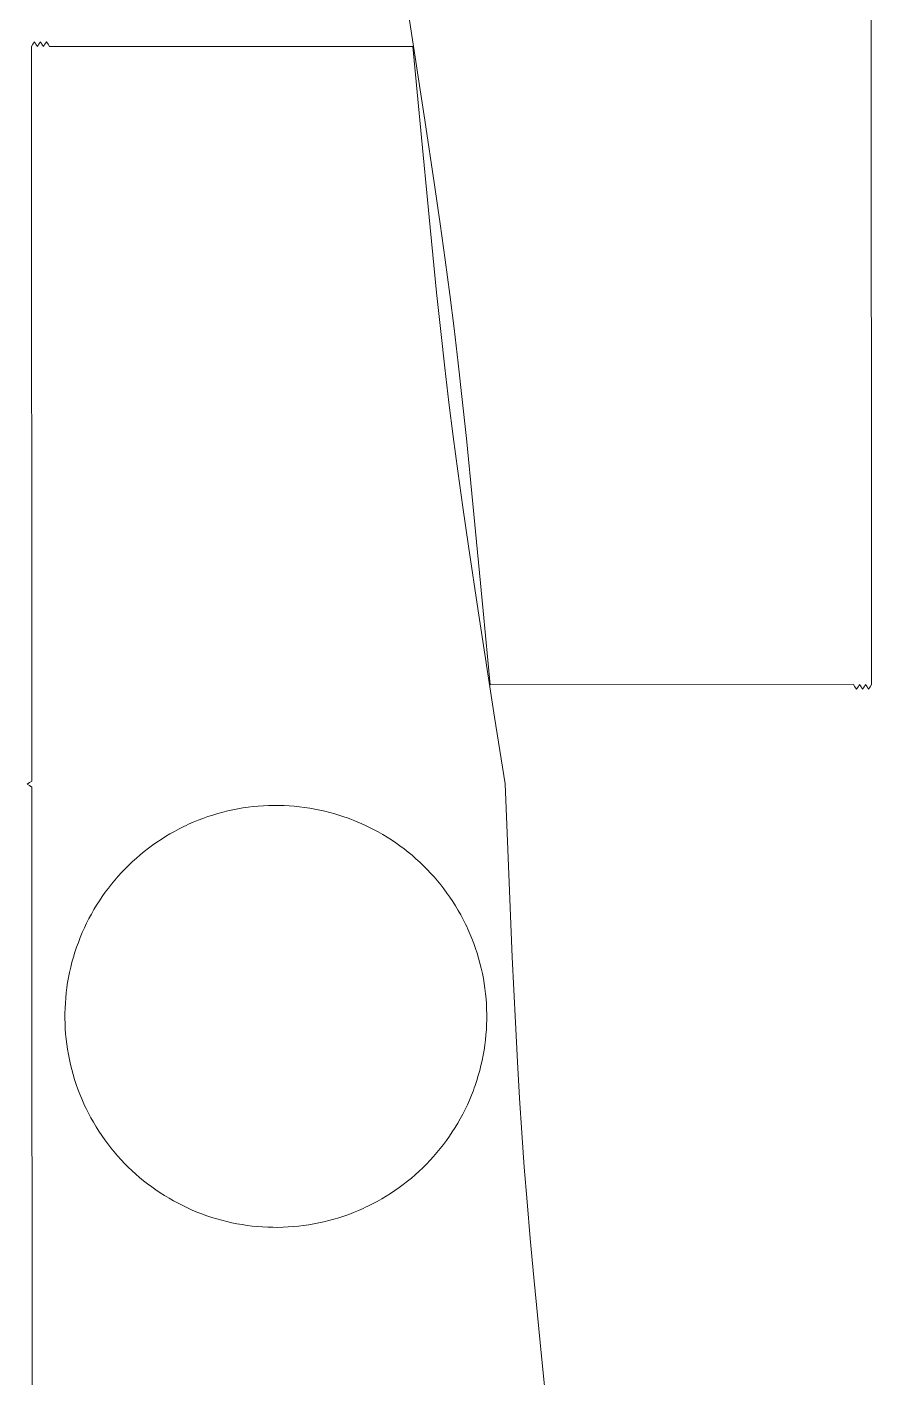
# Model space of a CAD drawing. Header units: millimetres. Extents: x -700 to 700, y -18553 to 18579.
# Drawn here: x -700 to 700, y 294 to 2520 of the extents above; entities that cross this region are included whole.
import ezdxf

# ---------------------------------------------------------------- set-up
doc = ezdxf.new("R2010")
doc.units = ezdxf.units.MM
doc.header["$MEASUREMENT"] = 0

msp = doc.modelspace()

# ---------------------------------------------------------------- linework, layer by layer
at = {"color": 250, "lineweight": 13}
for points, knots in [([(691.8612, 2657.4161), (691.8612, 2657.4161), (691.0927, 3874.4973), (691.0927, 3874.4973), (691.0927, 3874.4973), (691.0927, 3874.4973), (688.5901, 3878.4547), (688.5901, 3878.4547), (688.5901, 3878.4547), (688.5901, 3878.4547), (686.0877, 3882.4121), (686.0877, 3882.4121), (686.0877, 3882.4121), (686.0877, 3882.4121), (683.5901, 3878.4515), (683.5901, 3878.4515), (683.5901, 3878.4515), (683.5901, 3878.4515), (681.0927, 3874.4909), (681.0927, 3874.4909), (681.0927, 3874.4909), (681.0927, 3874.4909), (-176.5063, 3873.9498), (-176.5063, 3873.9498), (-176.5063, 3873.9498), (-176.5063, 3873.9498), (-176.5063, 3873.9498), (-176.5063, 3873.9498), (-176.5063, 3873.9498), (-176.5063, 3873.9498), (-163.7743, 3749.2712), (-163.7743, 3749.2712), (-163.7743, 3749.2712), (-163.7743, 3749.2712), (-145.9804, 3572.9331), (-145.9804, 3572.9331), (-145.9804, 3572.9331), (-145.9804, 3572.9331), (-135.5832, 3465.3686), (-135.5832, 3465.3686), (-135.5832, 3465.3686), (-135.5832, 3465.3686), (-129.679, 3401.024), (-129.679, 3401.024), (-129.679, 3401.024), (-129.679, 3401.024), (-124.5177, 3341.0849), (-124.5177, 3341.0849), (-124.5177, 3341.0849), (-124.5177, 3341.0849), (-119.9714, 3283.7766), (-119.9714, 3283.7766), (-119.9714, 3283.7766), (-119.9714, 3283.7766), (-115.9119, 3227.3217), (-115.9119, 3227.3217), (-115.9119, 3227.3217), (-115.9119, 3227.3217), (-112.2118, 3169.9428), (-112.2118, 3169.9428), (-112.2118, 3169.9428), (-112.2118, 3169.9428), (-108.7438, 3109.865), (-108.7438, 3109.865), (-108.7438, 3109.865), (-108.7438, 3109.865), (-105.3813, 3045.3265), (-105.3813, 3045.3265), (-105.3813, 3045.3265), (-105.3813, 3045.3265), (-100.283, 2937.3711), (-100.283, 2937.3711), (-100.283, 2937.3711), (-100.283, 2937.3711), (-92.6654, 2760.2562), (-92.6654, 2760.2562), (-92.6654, 2760.2562), (-92.6654, 2760.2562), (-88.3526, 2651.9891), (-88.3526, 2651.9891), (-88.3526, 2651.9891), (-88.3526, 2651.9891), (-71.1791, 2542.0351), (-71.1791, 2542.0351), (-71.1791, 2542.0351), (-71.1791, 2542.0351), (-44.0412, 2366.9079), (-44.0412, 2366.9079), (-44.0412, 2366.9079), (-44.0412, 2366.9079), (-27.9435, 2260.0577), (-27.9435, 2260.0577), (-27.9435, 2260.0577), (-27.9435, 2260.0577), (-18.629, 2196.1236), (-18.629, 2196.1236), (-18.629, 2196.1236), (-18.629, 2196.1236), (-10.2902, 2136.549), (-10.2902, 2136.549), (-10.2902, 2136.549), (-10.2902, 2136.549), (-2.7053, 2079.5685), (-2.7053, 2079.5685), (-2.7053, 2079.5685), (-2.7053, 2079.5685), (4.3481, 2023.4143), (4.3481, 2023.4143), (4.3481, 2023.4143), (4.3481, 2023.4143), (11.0918, 1966.3183), (11.0918, 1966.3183), (11.0918, 1966.3183), (11.0918, 1966.3183), (17.7472, 1906.5152), (17.7472, 1906.5152), (17.7472, 1906.5152), (17.7472, 1906.5152), (24.5343, 1842.2524), (24.5343, 1842.2524), (24.5343, 1842.2524), (24.5343, 1842.2524), (35.3617, 1734.7304), (35.3617, 1734.7304), (35.3617, 1734.7304), (35.3617, 1734.7304), (52.3798, 1558.2867), (52.3798, 1558.2867), (52.3798, 1558.2867), (52.3798, 1558.2867), (63.9832, 1436.4543), (63.9832, 1436.4543), (63.9832, 1436.4543), (63.9832, 1436.4543), (662.6311, 1436.8321), (662.6311, 1436.8321), (662.6311, 1436.8321), (662.6311, 1436.8321), (665.1335, 1432.8746), (665.1335, 1432.8746), (665.1335, 1432.8746), (665.1335, 1432.8746), (667.6361, 1428.9173), (667.6361, 1428.9173), (667.6361, 1428.9173), (667.6361, 1428.9173), (670.1335, 1432.8779), (670.1335, 1432.8779), (670.1335, 1432.8779), (670.1335, 1432.8779), (672.631, 1436.8384), (672.631, 1436.8384), (672.631, 1436.8384), (672.631, 1436.8384), (675.1336, 1432.881), (675.1336, 1432.881), (675.1336, 1432.881), (675.1336, 1432.881), (677.636, 1428.9236), (677.636, 1428.9236), (677.636, 1428.9236), (677.636, 1428.9236), (680.1335, 1432.8842), (680.1335, 1432.8842), (680.1335, 1432.8842), (680.1335, 1432.8842), (682.631, 1436.8447), (682.631, 1436.8447), (682.631, 1436.8447), (682.631, 1436.8447), (685.1335, 1432.8873), (685.1335, 1432.8873), (685.1335, 1432.8873), (685.1335, 1432.8873), (687.6359, 1428.9298), (687.6359, 1428.9298), (687.6359, 1428.9298), (687.6359, 1428.9298), (690.1335, 1432.8904), (690.1335, 1432.8904), (690.1335, 1432.8904), (690.1335, 1432.8904), (692.631, 1436.851), (692.631, 1436.851), (692.631, 1436.851), (692.631, 1436.851), (691.8676, 2647.4161), (691.8676, 2647.4161), (691.8676, 2647.4161), (691.8676, 2647.4161), (695.8249, 2649.9186), (695.8249, 2649.9186), (695.8249, 2649.9186), (695.8249, 2649.9186), (699.7824, 2652.4211), (699.7824, 2652.4211), (699.7824, 2652.4211), (699.7824, 2652.4211), (695.8218, 2654.9186), (695.8218, 2654.9186), (695.8218, 2654.9186), (695.8218, 2654.9186), (691.8612, 2657.4161), (691.8612, 2657.4161)], [0, 0, 0, 0, 0.019230769, 0.019230769, 0.019230769, 0.019230769, 0.038461538, 0.038461538, 0.038461538, 0.038461538, 0.057692308, 0.057692308, 0.057692308, 0.057692308, 0.076923077, 0.076923077, 0.076923077, 0.076923077, 0.096153846, 0.096153846, 0.096153846, 0.096153846, 0.115384615, 0.115384615, 0.115384615, 0.115384615, 0.134615385, 0.134615385, 0.134615385, 0.134615385, 0.153846154, 0.153846154, 0.153846154, 0.153846154, 0.173076923, 0.173076923, 0.173076923, 0.173076923, 0.192307692, 0.192307692, 0.192307692, 0.192307692, 0.211538462, 0.211538462, 0.211538462, 0.211538462, 0.230769231, 0.230769231, 0.230769231, 0.230769231, 0.25, 0.25, 0.25, 0.25, 0.269230769, 0.269230769, 0.269230769, 0.269230769, 0.288461538, 0.288461538, 0.288461538, 0.288461538, 0.307692308, 0.307692308, 0.307692308, 0.307692308, 0.326923077, 0.326923077, 0.326923077, 0.326923077, 0.346153846, 0.346153846, 0.346153846, 0.346153846, 0.365384615, 0.365384615, 0.365384615, 0.365384615, 0.384615385, 0.384615385, 0.384615385, 0.384615385, 0.403846154, 0.403846154, 0.403846154, 0.403846154, 0.423076923, 0.423076923, 0.423076923, 0.423076923, 0.442307692, 0.442307692, 0.442307692, 0.442307692, 0.461538462, 0.461538462, 0.461538462, 0.461538462, 0.480769231, 0.480769231, 0.480769231, 0.480769231, 0.5, 0.5, 0.5, 0.5, 0.519230769, 0.519230769, 0.519230769, 0.519230769, 0.538461538, 0.538461538, 0.538461538, 0.538461538, 0.557692308, 0.557692308, 0.557692308, 0.557692308, 0.576923077, 0.576923077, 0.576923077, 0.576923077, 0.596153846, 0.596153846, 0.596153846, 0.596153846, 0.615384615, 0.615384615, 0.615384615, 0.615384615, 0.634615385, 0.634615385, 0.634615385, 0.634615385, 0.653846154, 0.653846154, 0.653846154, 0.653846154, 0.673076923, 0.673076923, 0.673076923, 0.673076923, 0.692307692, 0.692307692, 0.692307692, 0.692307692, 0.711538462, 0.711538462, 0.711538462, 0.711538462, 0.730769231, 0.730769231, 0.730769231, 0.730769231, 0.75, 0.75, 0.75, 0.75, 0.769230769, 0.769230769, 0.769230769, 0.769230769, 0.788461538, 0.788461538, 0.788461538, 0.788461538, 0.807692308, 0.807692308, 0.807692308, 0.807692308, 0.826923077, 0.826923077, 0.826923077, 0.826923077, 0.846153846, 0.846153846, 0.846153846, 0.846153846, 0.865384615, 0.865384615, 0.865384615, 0.865384615, 0.884615385, 0.884615385, 0.884615385, 0.884615385, 0.903846154, 0.903846154, 0.903846154, 0.903846154, 0.923076923, 0.923076923, 0.923076923, 0.923076923, 0.942307692, 0.942307692, 0.942307692, 0.942307692, 0.961538462, 0.961538462, 0.961538462, 0.961538462, 1, 1, 1, 1]), ([(-691.9134, 1277.5597), (-691.9134, 1277.5597), (-695.8707, 1275.0572), (-695.8707, 1275.0572), (-695.8707, 1275.0572), (-695.8707, 1275.0572), (-699.8282, 1272.5547), (-699.8282, 1272.5547), (-699.8282, 1272.5547), (-699.8282, 1272.5547), (-695.8676, 1270.0572), (-695.8676, 1270.0572), (-695.8676, 1270.0572), (-695.8676, 1270.0572), (-691.907, 1267.5597), (-691.907, 1267.5597), (-691.907, 1267.5597), (-691.907, 1267.5597), (-691.1385, 50.4785), (-691.1385, 50.4785), (-691.1385, 50.4785), (-691.1385, 50.4785), (-688.6359, 46.5211), (-688.6359, 46.5211), (-688.6359, 46.5211), (-688.6359, 46.5211), (-686.1335, 42.5637), (-686.1335, 42.5637), (-686.1335, 42.5637), (-686.1335, 42.5637), (-683.6359, 46.5243), (-683.6359, 46.5243), (-683.6359, 46.5243), (-683.6359, 46.5243), (-681.1385, 50.4849), (-681.1385, 50.4849), (-681.1385, 50.4849), (-681.1385, 50.4849), (176.4605, 51.026), (176.4605, 51.026), (176.4605, 51.026), (176.4605, 51.026), (176.4605, 51.026), (176.4605, 51.026), (176.4605, 51.026), (176.4605, 51.026), (163.7285, 175.7046), (163.7285, 175.7046), (163.7285, 175.7046), (163.7285, 175.7046), (145.9346, 352.0427), (145.9346, 352.0427), (145.9346, 352.0427), (145.9346, 352.0427), (135.5374, 459.6072), (135.5374, 459.6072), (135.5374, 459.6072), (135.5374, 459.6072), (129.6332, 523.9518), (129.6332, 523.9518), (129.6332, 523.9518), (129.6332, 523.9518), (124.4719, 583.8909), (124.4719, 583.8909), (124.4719, 583.8909), (124.4719, 583.8909), (119.9256, 641.1992), (119.9256, 641.1992), (119.9256, 641.1992), (119.9256, 641.1992), (115.8661, 697.6541), (115.8661, 697.6541), (115.8661, 697.6541), (115.8661, 697.6541), (112.166, 755.033), (112.166, 755.033), (112.166, 755.033), (112.166, 755.033), (108.698, 815.1108), (108.698, 815.1108), (108.698, 815.1108), (108.698, 815.1108), (105.3355, 879.6493), (105.3355, 879.6493), (105.3355, 879.6493), (105.3355, 879.6493), (100.2372, 987.6047), (100.2372, 987.6047), (100.2372, 987.6047), (100.2372, 987.6047), (92.6196, 1164.7196), (92.6196, 1164.7196), (92.6196, 1164.7196), (92.6196, 1164.7196), (88.3068, 1272.9867), (88.3068, 1272.9867), (88.3068, 1272.9867), (88.3068, 1272.9867), (71.1333, 1382.9407), (71.1333, 1382.9407), (71.1333, 1382.9407), (71.1333, 1382.9407), (43.9954, 1558.0679), (43.9954, 1558.0679), (43.9954, 1558.0679), (43.9954, 1558.0679), (27.8977, 1664.9181), (27.8977, 1664.9181), (27.8977, 1664.9181), (27.8977, 1664.9181), (18.5832, 1728.8522), (18.5832, 1728.8522), (18.5832, 1728.8522), (18.5832, 1728.8522), (10.2444, 1788.4268), (10.2444, 1788.4268), (10.2444, 1788.4268), (10.2444, 1788.4268), (2.6595, 1845.4073), (2.6595, 1845.4073), (2.6595, 1845.4073), (2.6595, 1845.4073), (-4.3939, 1901.5615), (-4.3939, 1901.5615), (-4.3939, 1901.5615), (-4.3939, 1901.5615), (-11.1376, 1958.6575), (-11.1376, 1958.6575), (-11.1376, 1958.6575), (-11.1376, 1958.6575), (-17.793, 2018.4606), (-17.793, 2018.4606), (-17.793, 2018.4606), (-17.793, 2018.4606), (-24.5801, 2082.7234), (-24.5801, 2082.7234), (-24.5801, 2082.7234), (-24.5801, 2082.7234), (-35.4075, 2190.2454), (-35.4075, 2190.2454), (-35.4075, 2190.2454), (-35.4075, 2190.2454), (-52.4256, 2366.6891), (-52.4256, 2366.6891), (-52.4256, 2366.6891), (-52.4256, 2366.6891), (-64.029, 2488.5215), (-64.029, 2488.5215), (-64.029, 2488.5215), (-64.029, 2488.5215), (-662.6769, 2488.1437), (-662.6769, 2488.1437), (-662.6769, 2488.1437), (-662.6769, 2488.1437), (-665.1793, 2492.1012), (-665.1793, 2492.1012), (-665.1793, 2492.1012), (-665.1793, 2492.1012), (-667.6819, 2496.0585), (-667.6819, 2496.0585), (-667.6819, 2496.0585), (-667.6819, 2496.0585), (-670.1793, 2492.0979), (-670.1793, 2492.0979), (-670.1793, 2492.0979), (-670.1793, 2492.0979), (-672.6768, 2488.1374), (-672.6768, 2488.1374), (-672.6768, 2488.1374), (-672.6768, 2488.1374), (-675.1794, 2492.0948), (-675.1794, 2492.0948), (-675.1794, 2492.0948), (-675.1794, 2492.0948), (-677.6818, 2496.0522), (-677.6818, 2496.0522), (-677.6818, 2496.0522), (-677.6818, 2496.0522), (-680.1793, 2492.0916), (-680.1793, 2492.0916), (-680.1793, 2492.0916), (-680.1793, 2492.0916), (-682.6768, 2488.1311), (-682.6768, 2488.1311), (-682.6768, 2488.1311), (-682.6768, 2488.1311), (-685.1793, 2492.0885), (-685.1793, 2492.0885), (-685.1793, 2492.0885), (-685.1793, 2492.0885), (-687.6817, 2496.046), (-687.6817, 2496.046), (-687.6817, 2496.046), (-687.6817, 2496.046), (-690.1793, 2492.0854), (-690.1793, 2492.0854), (-690.1793, 2492.0854), (-690.1793, 2492.0854), (-692.6768, 2488.1248), (-692.6768, 2488.1248), (-692.6768, 2488.1248), (-692.6768, 2488.1248), (-691.9134, 1277.5597), (-691.9134, 1277.5597)], [0, 0, 0, 0, 0.019230769, 0.019230769, 0.019230769, 0.019230769, 0.038461538, 0.038461538, 0.038461538, 0.038461538, 0.057692308, 0.057692308, 0.057692308, 0.057692308, 0.076923077, 0.076923077, 0.076923077, 0.076923077, 0.096153846, 0.096153846, 0.096153846, 0.096153846, 0.115384615, 0.115384615, 0.115384615, 0.115384615, 0.134615385, 0.134615385, 0.134615385, 0.134615385, 0.153846154, 0.153846154, 0.153846154, 0.153846154, 0.173076923, 0.173076923, 0.173076923, 0.173076923, 0.192307692, 0.192307692, 0.192307692, 0.192307692, 0.211538462, 0.211538462, 0.211538462, 0.211538462, 0.230769231, 0.230769231, 0.230769231, 0.230769231, 0.25, 0.25, 0.25, 0.25, 0.269230769, 0.269230769, 0.269230769, 0.269230769, 0.288461538, 0.288461538, 0.288461538, 0.288461538, 0.307692308, 0.307692308, 0.307692308, 0.307692308, 0.326923077, 0.326923077, 0.326923077, 0.326923077, 0.346153846, 0.346153846, 0.346153846, 0.346153846, 0.365384615, 0.365384615, 0.365384615, 0.365384615, 0.384615385, 0.384615385, 0.384615385, 0.384615385, 0.403846154, 0.403846154, 0.403846154, 0.403846154, 0.423076923, 0.423076923, 0.423076923, 0.423076923, 0.442307692, 0.442307692, 0.442307692, 0.442307692, 0.461538462, 0.461538462, 0.461538462, 0.461538462, 0.480769231, 0.480769231, 0.480769231, 0.480769231, 0.5, 0.5, 0.5, 0.5, 0.519230769, 0.519230769, 0.519230769, 0.519230769, 0.538461538, 0.538461538, 0.538461538, 0.538461538, 0.557692308, 0.557692308, 0.557692308, 0.557692308, 0.576923077, 0.576923077, 0.576923077, 0.576923077, 0.596153846, 0.596153846, 0.596153846, 0.596153846, 0.615384615, 0.615384615, 0.615384615, 0.615384615, 0.634615385, 0.634615385, 0.634615385, 0.634615385, 0.653846154, 0.653846154, 0.653846154, 0.653846154, 0.673076923, 0.673076923, 0.673076923, 0.673076923, 0.692307692, 0.692307692, 0.692307692, 0.692307692, 0.711538462, 0.711538462, 0.711538462, 0.711538462, 0.730769231, 0.730769231, 0.730769231, 0.730769231, 0.75, 0.75, 0.75, 0.75, 0.769230769, 0.769230769, 0.769230769, 0.769230769, 0.788461538, 0.788461538, 0.788461538, 0.788461538, 0.807692308, 0.807692308, 0.807692308, 0.807692308, 0.826923077, 0.826923077, 0.826923077, 0.826923077, 0.846153846, 0.846153846, 0.846153846, 0.846153846, 0.865384615, 0.865384615, 0.865384615, 0.865384615, 0.884615385, 0.884615385, 0.884615385, 0.884615385, 0.903846154, 0.903846154, 0.903846154, 0.903846154, 0.923076923, 0.923076923, 0.923076923, 0.923076923, 0.942307692, 0.942307692, 0.942307692, 0.942307692, 0.961538462, 0.961538462, 0.961538462, 0.961538462, 1, 1, 1, 1]), ([(-171.6581, 1216.9035), (-171.6581, 1216.9035), (-175.7291, 1218.3521), (-175.7291, 1218.3521), (-175.7291, 1218.3521), (-175.7291, 1218.3521), (-183.9124, 1221.075), (-183.9124, 1221.075), (-183.9124, 1221.075), (-183.9124, 1221.075), (-192.1419, 1223.5887), (-192.1419, 1223.5887), (-192.1419, 1223.5887), (-192.1419, 1223.5887), (-200.4137, 1225.8934), (-200.4137, 1225.8934), (-200.4137, 1225.8934), (-200.4137, 1225.8934), (-208.7241, 1227.9892), (-208.7241, 1227.9892), (-208.7241, 1227.9892), (-208.7241, 1227.9892), (-217.0691, 1229.8765), (-217.0691, 1229.8765), (-217.0691, 1229.8765), (-217.0691, 1229.8765), (-225.4449, 1231.5553), (-225.4449, 1231.5553), (-225.4449, 1231.5553), (-225.4449, 1231.5553), (-233.8476, 1233.0258), (-233.8476, 1233.0258), (-233.8476, 1233.0258), (-233.8476, 1233.0258), (-242.2734, 1234.2883), (-242.2734, 1234.2883), (-242.2734, 1234.2883), (-242.2734, 1234.2883), (-250.7185, 1235.3428), (-250.7185, 1235.3428), (-250.7185, 1235.3428), (-250.7185, 1235.3428), (-259.1789, 1236.1896), (-259.1789, 1236.1896), (-259.1789, 1236.1896), (-259.1789, 1236.1896), (-267.6509, 1236.8289), (-267.6509, 1236.8289), (-267.6509, 1236.8289), (-267.6509, 1236.8289), (-276.1306, 1237.2608), (-276.1306, 1237.2608), (-276.1306, 1237.2608), (-276.1306, 1237.2608), (-284.6141, 1237.4855), (-284.6141, 1237.4855), (-284.6141, 1237.4855), (-284.6141, 1237.4855), (-293.0976, 1237.5032), (-293.0976, 1237.5032), (-293.0976, 1237.5032), (-293.0976, 1237.5032), (-301.5772, 1237.3141), (-301.5772, 1237.3141), (-301.5772, 1237.3141), (-301.5772, 1237.3141), (-310.0491, 1236.9183), (-310.0491, 1236.9183), (-310.0491, 1236.9183), (-310.0491, 1236.9183), (-318.5094, 1236.316), (-318.5094, 1236.316), (-318.5094, 1236.316), (-318.5094, 1236.316), (-326.9543, 1235.5075), (-326.9543, 1235.5075), (-326.9543, 1235.5075), (-326.9543, 1235.5075), (-335.3799, 1234.4929), (-335.3799, 1234.4929), (-335.3799, 1234.4929), (-335.3799, 1234.4929), (-343.7824, 1233.2723), (-343.7824, 1233.2723), (-343.7824, 1233.2723), (-343.7824, 1233.2723), (-352.1579, 1231.8459), (-352.1579, 1231.8459), (-352.1579, 1231.8459), (-352.1579, 1231.8459), (-360.5025, 1230.2141), (-360.5025, 1230.2141), (-360.5025, 1230.2141), (-360.5025, 1230.2141), (-368.8125, 1228.3768), (-368.8125, 1228.3768), (-368.8125, 1228.3768), (-368.8125, 1228.3768), (-377.0839, 1226.3343), (-377.0839, 1226.3343), (-377.0839, 1226.3343), (-377.0839, 1226.3343), (-385.3129, 1224.0867), (-385.3129, 1224.0867), (-385.3129, 1224.0867), (-385.3129, 1224.0867), (-393.4957, 1221.6344), (-393.4957, 1221.6344), (-393.4957, 1221.6344), (-393.4957, 1221.6344), (-401.6284, 1218.9773), (-401.6284, 1218.9773), (-401.6284, 1218.9773), (-401.6284, 1218.9773), (-409.7072, 1216.1158), (-409.7072, 1216.1158), (-409.7072, 1216.1158), (-409.7072, 1216.1158), (-417.7281, 1213.05), (-417.7281, 1213.05), (-417.7281, 1213.05), (-417.7281, 1213.05), (-425.6874, 1209.78), (-425.6874, 1209.78), (-425.6874, 1209.78), (-425.6874, 1209.78), (-433.5812, 1206.3061), (-433.5812, 1206.3061), (-433.5812, 1206.3061), (-433.5812, 1206.3061), (-437.4994, 1204.4842), (-437.4994, 1204.4842), (-437.4994, 1204.4842), (-437.4994, 1204.4842), (-441.4024, 1202.6299), (-441.4024, 1202.6299), (-441.4024, 1202.6299), (-441.4024, 1202.6299), (-449.1142, 1198.7688), (-449.1142, 1198.7688), (-449.1142, 1198.7688), (-449.1142, 1198.7688), (-456.7107, 1194.7271), (-456.7107, 1194.7271), (-456.7107, 1194.7271), (-456.7107, 1194.7271), (-464.1895, 1190.5077), (-464.1895, 1190.5077), (-464.1895, 1190.5077), (-464.1895, 1190.5077), (-471.5478, 1186.1134), (-471.5478, 1186.1134), (-471.5478, 1186.1134), (-471.5478, 1186.1134), (-478.7831, 1181.5471), (-478.7831, 1181.5471), (-478.7831, 1181.5471), (-478.7831, 1181.5471), (-485.8928, 1176.8116), (-485.8928, 1176.8116), (-485.8928, 1176.8116), (-485.8928, 1176.8116), (-492.8742, 1171.9098), (-492.8742, 1171.9098), (-492.8742, 1171.9098), (-492.8742, 1171.9098), (-499.7249, 1166.8445), (-499.7249, 1166.8445), (-499.7249, 1166.8445), (-499.7249, 1166.8445), (-506.4421, 1161.6187), (-506.4421, 1161.6187), (-506.4421, 1161.6187), (-506.4421, 1161.6187), (-513.0233, 1156.235), (-513.0233, 1156.235), (-513.0233, 1156.235), (-513.0233, 1156.235), (-519.466, 1150.6964), (-519.466, 1150.6964), (-519.466, 1150.6964), (-519.466, 1150.6964), (-525.7674, 1145.0058), (-525.7674, 1145.0058), (-525.7674, 1145.0058), (-525.7674, 1145.0058), (-531.925, 1139.1659), (-531.925, 1139.1659), (-531.925, 1139.1659), (-531.925, 1139.1659), (-537.9363, 1133.1797), (-537.9363, 1133.1797), (-537.9363, 1133.1797), (-537.9363, 1133.1797), (-543.7985, 1127.05), (-543.7985, 1127.05), (-543.7985, 1127.05), (-543.7985, 1127.05), (-549.5092, 1120.7796), (-549.5092, 1120.7796), (-549.5092, 1120.7796), (-549.5092, 1120.7796), (-555.0657, 1114.3714), (-555.0657, 1114.3714), (-555.0657, 1114.3714), (-555.0657, 1114.3714), (-560.4654, 1107.8282), (-560.4654, 1107.8282), (-560.4654, 1107.8282), (-560.4654, 1107.8282), (-565.7057, 1101.153), (-565.7057, 1101.153), (-565.7057, 1101.153), (-565.7057, 1101.153), (-570.7841, 1094.3485), (-570.7841, 1094.3485), (-570.7841, 1094.3485), (-570.7841, 1094.3485), (-575.6979, 1087.4175), (-575.6979, 1087.4175), (-575.6979, 1087.4175), (-575.6979, 1087.4175), (-580.4445, 1080.363), (-580.4445, 1080.363), (-580.4445, 1080.363), (-580.4445, 1080.363), (-585.0214, 1073.1878), (-585.0214, 1073.1878), (-585.0214, 1073.1878), (-585.0214, 1073.1878), (-589.4259, 1065.8948), (-589.4259, 1065.8948), (-589.4259, 1065.8948), (-589.4259, 1065.8948), (-593.6555, 1058.4867), (-593.6555, 1058.4867), (-593.6555, 1058.4867), (-593.6555, 1058.4867), (-597.7075, 1050.9665), (-597.7075, 1050.9665), (-597.7075, 1050.9665), (-597.7075, 1050.9665), (-601.5794, 1043.337), (-601.5794, 1043.337), (-601.5794, 1043.337), (-601.5794, 1043.337), (-605.2685, 1035.6011), (-605.2685, 1035.6011), (-605.2685, 1035.6011), (-605.2685, 1035.6011), (-608.7723, 1027.7615), (-608.7723, 1027.7615), (-608.7723, 1027.7615), (-608.7723, 1027.7615), (-612.0882, 1019.8212), (-612.0882, 1019.8212), (-612.0882, 1019.8212), (-612.0882, 1019.8212), (-615.2135, 1011.7831), (-615.2135, 1011.7831), (-615.2135, 1011.7831), (-615.2135, 1011.7831), (-616.6958, 1007.7242), (-616.6958, 1007.7242), (-616.6958, 1007.7242), (-616.6958, 1007.7242), (-618.1445, 1003.6533), (-618.1445, 1003.6533), (-618.1445, 1003.6533), (-618.1445, 1003.6533), (-620.8673, 995.47), (-620.8673, 995.47), (-620.8673, 995.47), (-620.8673, 995.47), (-623.381, 987.2405), (-623.381, 987.2405), (-623.381, 987.2405), (-623.381, 987.2405), (-625.6857, 978.9686), (-625.6857, 978.9686), (-625.6857, 978.9686), (-625.6857, 978.9686), (-627.7816, 970.6583), (-627.7816, 970.6583), (-627.7816, 970.6583), (-627.7816, 970.6583), (-629.6688, 962.3133), (-629.6688, 962.3133), (-629.6688, 962.3133), (-629.6688, 962.3133), (-631.3476, 953.9375), (-631.3476, 953.9375), (-631.3476, 953.9375), (-631.3476, 953.9375), (-632.8182, 945.5348), (-632.8182, 945.5348), (-632.8182, 945.5348), (-632.8182, 945.5348), (-634.0806, 937.1089), (-634.0806, 937.1089), (-634.0806, 937.1089), (-634.0806, 937.1089), (-635.1352, 928.6639), (-635.1352, 928.6639), (-635.1352, 928.6639), (-635.1352, 928.6639), (-635.982, 920.2034), (-635.982, 920.2034), (-635.982, 920.2034), (-635.982, 920.2034), (-636.6212, 911.7314), (-636.6212, 911.7314), (-636.6212, 911.7314), (-636.6212, 911.7314), (-637.0531, 903.2518), (-637.0531, 903.2518), (-637.0531, 903.2518), (-637.0531, 903.2518), (-637.2778, 894.7683), (-637.2778, 894.7683), (-637.2778, 894.7683), (-637.2778, 894.7683), (-637.2955, 886.2848), (-637.2955, 886.2848), (-637.2955, 886.2848), (-637.2955, 886.2848), (-637.1064, 877.8052), (-637.1064, 877.8052), (-637.1064, 877.8052), (-637.1064, 877.8052), (-636.7106, 869.3333), (-636.7106, 869.3333), (-636.7106, 869.3333), (-636.7106, 869.3333), (-636.1084, 860.873), (-636.1084, 860.873), (-636.1084, 860.873), (-636.1084, 860.873), (-635.2998, 852.4281), (-635.2998, 852.4281), (-635.2998, 852.4281), (-635.2998, 852.4281), (-634.2852, 844.0025), (-634.2852, 844.0025), (-634.2852, 844.0025), (-634.2852, 844.0025), (-633.0646, 835.6), (-633.0646, 835.6), (-633.0646, 835.6), (-633.0646, 835.6), (-631.6383, 827.2245), (-631.6383, 827.2245), (-631.6383, 827.2245), (-631.6383, 827.2245), (-630.0064, 818.8799), (-630.0064, 818.8799), (-630.0064, 818.8799), (-630.0064, 818.8799), (-628.1691, 810.5699), (-628.1691, 810.5699), (-628.1691, 810.5699), (-628.1691, 810.5699), (-626.1266, 802.2985), (-626.1266, 802.2985), (-626.1266, 802.2985), (-626.1266, 802.2985), (-623.8791, 794.0694), (-623.8791, 794.0694), (-623.8791, 794.0694), (-623.8791, 794.0694), (-621.4267, 785.8866), (-621.4267, 785.8866), (-621.4267, 785.8866), (-621.4267, 785.8866), (-618.7697, 777.7539), (-618.7697, 777.7539), (-618.7697, 777.7539), (-618.7697, 777.7539), (-615.9081, 769.6752), (-615.9081, 769.6752), (-615.9081, 769.6752), (-615.9081, 769.6752), (-612.8423, 761.6542), (-612.8423, 761.6542), (-612.8423, 761.6542), (-612.8423, 761.6542), (-609.5723, 753.6949), (-609.5723, 753.6949), (-609.5723, 753.6949), (-609.5723, 753.6949), (-606.0984, 745.8011), (-606.0984, 745.8011), (-606.0984, 745.8011), (-606.0984, 745.8011), (-604.2765, 741.883), (-604.2765, 741.883), (-604.2765, 741.883), (-604.2765, 741.883), (-602.4223, 737.98), (-602.4223, 737.98), (-602.4223, 737.98), (-602.4223, 737.98), (-598.5611, 730.2682), (-598.5611, 730.2682), (-598.5611, 730.2682), (-598.5611, 730.2682), (-594.5194, 722.6716), (-594.5194, 722.6716), (-594.5194, 722.6716), (-594.5194, 722.6716), (-590.3, 715.1929), (-590.3, 715.1929), (-590.3, 715.1929), (-590.3, 715.1929), (-585.9057, 707.8346), (-585.9057, 707.8346), (-585.9057, 707.8346), (-585.9057, 707.8346), (-581.3394, 700.5993), (-581.3394, 700.5993), (-581.3394, 700.5993), (-581.3394, 700.5993), (-576.6039, 693.4896), (-576.6039, 693.4896), (-576.6039, 693.4896), (-576.6039, 693.4896), (-571.7021, 686.5081), (-571.7021, 686.5081), (-571.7021, 686.5081), (-571.7021, 686.5081), (-566.6369, 679.6575), (-566.6369, 679.6575), (-566.6369, 679.6575), (-566.6369, 679.6575), (-561.411, 672.9403), (-561.411, 672.9403), (-561.411, 672.9403), (-561.411, 672.9403), (-556.0273, 666.359), (-556.0273, 666.359), (-556.0273, 666.359), (-556.0273, 666.359), (-550.4888, 659.9164), (-550.4888, 659.9164), (-550.4888, 659.9164), (-550.4888, 659.9164), (-544.7981, 653.615), (-544.7981, 653.615), (-544.7981, 653.615), (-544.7981, 653.615), (-538.9583, 647.4573), (-538.9583, 647.4573), (-538.9583, 647.4573), (-538.9583, 647.4573), (-532.972, 641.4461), (-532.972, 641.4461), (-532.972, 641.4461), (-532.972, 641.4461), (-526.8423, 635.5838), (-526.8423, 635.5838), (-526.8423, 635.5838), (-526.8423, 635.5838), (-520.5719, 629.8732), (-520.5719, 629.8732), (-520.5719, 629.8732), (-520.5719, 629.8732), (-514.1637, 624.3167), (-514.1637, 624.3167), (-514.1637, 624.3167), (-514.1637, 624.3167), (-507.6206, 618.917), (-507.6206, 618.917), (-507.6206, 618.917), (-507.6206, 618.917), (-500.9453, 613.6766), (-500.9453, 613.6766), (-500.9453, 613.6766), (-500.9453, 613.6766), (-494.1408, 608.5983), (-494.1408, 608.5983), (-494.1408, 608.5983), (-494.1408, 608.5983), (-487.2098, 603.6845), (-487.2098, 603.6845), (-487.2098, 603.6845), (-487.2098, 603.6845), (-480.1554, 598.9378), (-480.1554, 598.9378), (-480.1554, 598.9378), (-480.1554, 598.9378), (-472.9802, 594.3609), (-472.9802, 594.3609), (-472.9802, 594.3609), (-472.9802, 594.3609), (-465.6871, 589.9564), (-465.6871, 589.9564), (-465.6871, 589.9564), (-465.6871, 589.9564), (-458.2791, 585.7269), (-458.2791, 585.7269), (-458.2791, 585.7269), (-458.2791, 585.7269), (-450.7589, 581.6748), (-450.7589, 581.6748), (-450.7589, 581.6748), (-450.7589, 581.6748), (-443.1294, 577.803), (-443.1294, 577.803), (-443.1294, 577.803), (-443.1294, 577.803), (-435.3934, 574.1138), (-435.3934, 574.1138), (-435.3934, 574.1138), (-435.3934, 574.1138), (-427.5539, 570.61), (-427.5539, 570.61), (-427.5539, 570.61), (-427.5539, 570.61), (-419.6136, 567.2942), (-419.6136, 567.2942), (-419.6136, 567.2942), (-419.6136, 567.2942), (-411.5754, 564.1689), (-411.5754, 564.1689), (-411.5754, 564.1689), (-411.5754, 564.1689), (-407.5166, 562.6866), (-407.5166, 562.6866), (-407.5166, 562.6866), (-407.5166, 562.6866), (-403.4456, 561.2379), (-403.4456, 561.2379), (-403.4456, 561.2379), (-403.4456, 561.2379), (-395.2623, 558.5151), (-395.2623, 558.5151), (-395.2623, 558.5151), (-395.2623, 558.5151), (-387.0328, 556.0014), (-387.0328, 556.0014), (-387.0328, 556.0014), (-387.0328, 556.0014), (-378.761, 553.6967), (-378.761, 553.6967), (-378.761, 553.6967), (-378.761, 553.6967), (-370.4506, 551.6008), (-370.4506, 551.6008), (-370.4506, 551.6008), (-370.4506, 551.6008), (-362.1056, 549.7135), (-362.1056, 549.7135), (-362.1056, 549.7135), (-362.1056, 549.7135), (-353.7298, 548.0347), (-353.7298, 548.0347), (-353.7298, 548.0347), (-353.7298, 548.0347), (-345.3271, 546.5642), (-345.3271, 546.5642), (-345.3271, 546.5642), (-345.3271, 546.5642), (-336.9013, 545.3018), (-336.9013, 545.3018), (-336.9013, 545.3018), (-336.9013, 545.3018), (-328.4562, 544.2472), (-328.4562, 544.2472), (-328.4562, 544.2472), (-328.4562, 544.2472), (-319.9958, 543.4004), (-319.9958, 543.4004), (-319.9958, 543.4004), (-319.9958, 543.4004), (-311.5238, 542.7611), (-311.5238, 542.7611), (-311.5238, 542.7611), (-311.5238, 542.7611), (-303.0441, 542.3292), (-303.0441, 542.3292), (-303.0441, 542.3292), (-303.0441, 542.3292), (-294.5606, 542.1045), (-294.5606, 542.1045), (-294.5606, 542.1045), (-294.5606, 542.1045), (-286.0771, 542.0868), (-286.0771, 542.0868), (-286.0771, 542.0868), (-286.0771, 542.0868), (-277.5975, 542.276), (-277.5975, 542.276), (-277.5975, 542.276), (-277.5975, 542.276), (-269.1256, 542.6717), (-269.1256, 542.6717), (-269.1256, 542.6717), (-269.1256, 542.6717), (-260.6653, 543.274), (-260.6653, 543.274), (-260.6653, 543.274), (-260.6653, 543.274), (-252.2204, 544.0825), (-252.2204, 544.0825), (-252.2204, 544.0825), (-252.2204, 544.0825), (-243.7948, 545.0972), (-243.7948, 545.0972), (-243.7948, 545.0972), (-243.7948, 545.0972), (-235.3923, 546.3178), (-235.3923, 546.3178), (-235.3923, 546.3178), (-235.3923, 546.3178), (-227.0168, 547.7441), (-227.0168, 547.7441), (-227.0168, 547.7441), (-227.0168, 547.7441), (-218.6722, 549.376), (-218.6722, 549.376), (-218.6722, 549.376), (-218.6722, 549.376), (-210.3622, 551.2133), (-210.3622, 551.2133), (-210.3622, 551.2133), (-210.3622, 551.2133), (-202.0908, 553.2558), (-202.0908, 553.2558), (-202.0908, 553.2558), (-202.0908, 553.2558), (-193.8617, 555.5033), (-193.8617, 555.5033), (-193.8617, 555.5033), (-193.8617, 555.5033), (-185.679, 557.9557), (-185.679, 557.9557), (-185.679, 557.9557), (-185.679, 557.9557), (-177.5463, 560.6127), (-177.5463, 560.6127), (-177.5463, 560.6127), (-177.5463, 560.6127), (-169.4675, 563.4742), (-169.4675, 563.4742), (-169.4675, 563.4742), (-169.4675, 563.4742), (-161.4465, 566.5401), (-161.4465, 566.5401), (-161.4465, 566.5401), (-161.4465, 566.5401), (-153.4872, 569.8101), (-153.4872, 569.8101), (-153.4872, 569.8101), (-153.4872, 569.8101), (-145.5934, 573.284), (-145.5934, 573.284), (-145.5934, 573.284), (-145.5934, 573.284), (-141.6753, 575.1059), (-141.6753, 575.1059), (-141.6753, 575.1059), (-141.6753, 575.1059), (-137.7723, 576.9601), (-137.7723, 576.9601), (-137.7723, 576.9601), (-137.7723, 576.9601), (-130.0605, 580.8212), (-130.0605, 580.8212), (-130.0605, 580.8212), (-130.0605, 580.8212), (-122.464, 584.8629), (-122.464, 584.8629), (-122.464, 584.8629), (-122.464, 584.8629), (-114.9852, 589.0823), (-114.9852, 589.0823), (-114.9852, 589.0823), (-114.9852, 589.0823), (-107.6269, 593.4766), (-107.6269, 593.4766), (-107.6269, 593.4766), (-107.6269, 593.4766), (-100.3916, 598.0429), (-100.3916, 598.0429), (-100.3916, 598.0429), (-100.3916, 598.0429), (-93.2819, 602.7784), (-93.2819, 602.7784), (-93.2819, 602.7784), (-93.2819, 602.7784), (-86.3005, 607.6802), (-86.3005, 607.6802), (-86.3005, 607.6802), (-86.3005, 607.6802), (-79.4498, 612.7455), (-79.4498, 612.7455), (-79.4498, 612.7455), (-79.4498, 612.7455), (-72.7326, 617.9714), (-72.7326, 617.9714), (-72.7326, 617.9714), (-72.7326, 617.9714), (-66.1514, 623.355), (-66.1514, 623.355), (-66.1514, 623.355), (-66.1514, 623.355), (-59.7087, 628.8936), (-59.7087, 628.8936), (-59.7087, 628.8936), (-59.7087, 628.8936), (-53.4073, 634.5843), (-53.4073, 634.5843), (-53.4073, 634.5843), (-53.4073, 634.5843), (-47.2497, 640.4241), (-47.2497, 640.4241), (-47.2497, 640.4241), (-47.2497, 640.4241), (-41.2384, 646.4103), (-41.2384, 646.4103), (-41.2384, 646.4103), (-41.2384, 646.4103), (-35.3762, 652.54), (-35.3762, 652.54), (-35.3762, 652.54), (-35.3762, 652.54), (-29.6655, 658.8104), (-29.6655, 658.8104), (-29.6655, 658.8104), (-29.6655, 658.8104), (-24.109, 665.2186), (-24.109, 665.2186), (-24.109, 665.2186), (-24.109, 665.2186), (-18.7093, 671.7618), (-18.7093, 671.7618), (-18.7093, 671.7618), (-18.7093, 671.7618), (-13.4689, 678.4371), (-13.4689, 678.4371), (-13.4689, 678.4371), (-13.4689, 678.4371), (-8.3906, 685.2416), (-8.3906, 685.2416), (-8.3906, 685.2416), (-8.3906, 685.2416), (-3.4768, 692.1725), (-3.4768, 692.1725), (-3.4768, 692.1725), (-3.4768, 692.1725), (1.2699, 699.227), (1.2699, 699.227), (1.2699, 699.227), (1.2699, 699.227), (5.8467, 706.4022), (5.8467, 706.4022), (5.8467, 706.4022), (5.8467, 706.4022), (10.2513, 713.6952), (10.2513, 713.6952), (10.2513, 713.6952), (10.2513, 713.6952), (14.4808, 721.1033), (14.4808, 721.1033), (14.4808, 721.1033), (14.4808, 721.1033), (18.5328, 728.6235), (18.5328, 728.6235), (18.5328, 728.6235), (18.5328, 728.6235), (22.4047, 736.253), (22.4047, 736.253), (22.4047, 736.253), (22.4047, 736.253), (26.0938, 743.9889), (26.0938, 743.9889), (26.0938, 743.9889), (26.0938, 743.9889), (29.5976, 751.8285), (29.5976, 751.8285), (29.5976, 751.8285), (29.5976, 751.8285), (32.9135, 759.7688), (32.9135, 759.7688), (32.9135, 759.7688), (32.9135, 759.7688), (36.0388, 767.807), (36.0388, 767.807), (36.0388, 767.807), (36.0388, 767.807), (37.5211, 771.8658), (37.5211, 771.8658), (37.5211, 771.8658), (37.5211, 771.8658), (38.9698, 775.9368), (38.9698, 775.9368), (38.9698, 775.9368), (38.9698, 775.9368), (41.6926, 784.1201), (41.6926, 784.1201), (41.6926, 784.1201), (41.6926, 784.1201), (44.2063, 792.3495), (44.2063, 792.3495), (44.2063, 792.3495), (44.2063, 792.3495), (46.511, 800.6214), (46.511, 800.6214), (46.511, 800.6214), (46.511, 800.6214), (48.6069, 808.9317), (48.6069, 808.9317), (48.6069, 808.9317), (48.6069, 808.9317), (50.4941, 817.2767), (50.4941, 817.2767), (50.4941, 817.2767), (50.4941, 817.2767), (52.1729, 825.6525), (52.1729, 825.6525), (52.1729, 825.6525), (52.1729, 825.6525), (53.6435, 834.0553), (53.6435, 834.0553), (53.6435, 834.0553), (53.6435, 834.0553), (54.9059, 842.4811), (54.9059, 842.4811), (54.9059, 842.4811), (54.9059, 842.4811), (55.9605, 850.9262), (55.9605, 850.9262), (55.9605, 850.9262), (55.9605, 850.9262), (56.8073, 859.3866), (56.8073, 859.3866), (56.8073, 859.3866), (56.8073, 859.3866), (57.4465, 867.8586), (57.4465, 867.8586), (57.4465, 867.8586), (57.4465, 867.8586), (57.8784, 876.3383), (57.8784, 876.3383), (57.8784, 876.3383), (57.8784, 876.3383), (58.1031, 884.8218), (58.1031, 884.8218), (58.1031, 884.8218), (58.1031, 884.8218), (58.1208, 893.3053), (58.1208, 893.3053), (58.1208, 893.3053), (58.1208, 893.3053), (57.9317, 901.7849), (57.9317, 901.7849), (57.9317, 901.7849), (57.9317, 901.7849), (57.5359, 910.2568), (57.5359, 910.2568), (57.5359, 910.2568), (57.5359, 910.2568), (56.9337, 918.7171), (56.9337, 918.7171), (56.9337, 918.7171), (56.9337, 918.7171), (56.1251, 927.162), (56.1251, 927.162), (56.1251, 927.162), (56.1251, 927.162), (55.1105, 935.5876), (55.1105, 935.5876), (55.1105, 935.5876), (55.1105, 935.5876), (53.8899, 943.99), (53.8899, 943.99), (53.8899, 943.99), (53.8899, 943.99), (52.4636, 952.3655), (52.4636, 952.3655), (52.4636, 952.3655), (52.4636, 952.3655), (50.8317, 960.7102), (50.8317, 960.7102), (50.8317, 960.7102), (50.8317, 960.7102), (48.9944, 969.0202), (48.9944, 969.0202), (48.9944, 969.0202), (48.9944, 969.0202), (46.9519, 977.2916), (46.9519, 977.2916), (46.9519, 977.2916), (46.9519, 977.2916), (44.7044, 985.5206), (44.7044, 985.5206), (44.7044, 985.5206), (44.7044, 985.5206), (42.252, 993.7034), (42.252, 993.7034), (42.252, 993.7034), (42.252, 993.7034), (39.595, 1001.8361), (39.595, 1001.8361), (39.595, 1001.8361), (39.595, 1001.8361), (36.7334, 1009.9149), (36.7334, 1009.9149), (36.7334, 1009.9149), (36.7334, 1009.9149), (33.6676, 1017.9358), (33.6676, 1017.9358), (33.6676, 1017.9358), (33.6676, 1017.9358), (30.3976, 1025.8951), (30.3976, 1025.8951), (30.3976, 1025.8951), (30.3976, 1025.8951), (26.9237, 1033.7889), (26.9237, 1033.7889), (26.9237, 1033.7889), (26.9237, 1033.7889), (25.1018, 1037.7071), (25.1018, 1037.7071), (25.1018, 1037.7071), (25.1018, 1037.7071), (23.2476, 1041.61), (23.2476, 1041.61), (23.2476, 1041.61), (23.2476, 1041.61), (19.3865, 1049.3218), (19.3865, 1049.3218), (19.3865, 1049.3218), (19.3865, 1049.3218), (15.3448, 1056.9184), (15.3448, 1056.9184), (15.3448, 1056.9184), (15.3448, 1056.9184), (11.1253, 1064.3972), (11.1253, 1064.3972), (11.1253, 1064.3972), (11.1253, 1064.3972), (6.7311, 1071.7555), (6.7311, 1071.7555), (6.7311, 1071.7555), (6.7311, 1071.7555), (2.1647, 1078.9908), (2.1647, 1078.9908), (2.1647, 1078.9908), (2.1647, 1078.9908), (-2.5707, 1086.1004), (-2.5707, 1086.1004), (-2.5707, 1086.1004), (-2.5707, 1086.1004), (-7.4725, 1093.0819), (-7.4725, 1093.0819), (-7.4725, 1093.0819), (-7.4725, 1093.0819), (-12.5378, 1099.9325), (-12.5378, 1099.9325), (-12.5378, 1099.9325), (-12.5378, 1099.9325), (-17.7637, 1106.6498), (-17.7637, 1106.6498), (-17.7637, 1106.6498), (-17.7637, 1106.6498), (-23.1474, 1113.231), (-23.1474, 1113.231), (-23.1474, 1113.231), (-23.1474, 1113.231), (-28.6859, 1119.6736), (-28.6859, 1119.6736), (-28.6859, 1119.6736), (-28.6859, 1119.6736), (-34.3766, 1125.9751), (-34.3766, 1125.9751), (-34.3766, 1125.9751), (-34.3766, 1125.9751), (-40.2164, 1132.1327), (-40.2164, 1132.1327), (-40.2164, 1132.1327), (-40.2164, 1132.1327), (-46.2026, 1138.144), (-46.2026, 1138.144), (-46.2026, 1138.144), (-46.2026, 1138.144), (-52.3324, 1144.0062), (-52.3324, 1144.0062), (-52.3324, 1144.0062), (-52.3324, 1144.0062), (-58.6028, 1149.7169), (-58.6028, 1149.7169), (-58.6028, 1149.7169), (-58.6028, 1149.7169), (-65.011, 1155.2734), (-65.011, 1155.2734), (-65.011, 1155.2734), (-65.011, 1155.2734), (-71.5541, 1160.6731), (-71.5541, 1160.6731), (-71.5541, 1160.6731), (-71.5541, 1160.6731), (-78.2294, 1165.9134), (-78.2294, 1165.9134), (-78.2294, 1165.9134), (-78.2294, 1165.9134), (-85.0339, 1170.9918), (-85.0339, 1170.9918), (-85.0339, 1170.9918), (-85.0339, 1170.9918), (-91.9648, 1175.9056), (-91.9648, 1175.9056), (-91.9648, 1175.9056), (-91.9648, 1175.9056), (-99.0193, 1180.6522), (-99.0193, 1180.6522), (-99.0193, 1180.6522), (-99.0193, 1180.6522), (-106.1945, 1185.2291), (-106.1945, 1185.2291), (-106.1945, 1185.2291), (-106.1945, 1185.2291), (-113.4876, 1189.6336), (-113.4876, 1189.6336), (-113.4876, 1189.6336), (-113.4876, 1189.6336), (-120.8956, 1193.8632), (-120.8956, 1193.8632), (-120.8956, 1193.8632), (-120.8956, 1193.8632), (-128.4158, 1197.9152), (-128.4158, 1197.9152), (-128.4158, 1197.9152), (-128.4158, 1197.9152), (-136.0453, 1201.7871), (-136.0453, 1201.7871), (-136.0453, 1201.7871), (-136.0453, 1201.7871), (-143.7813, 1205.4762), (-143.7813, 1205.4762), (-143.7813, 1205.4762), (-143.7813, 1205.4762), (-151.6208, 1208.98), (-151.6208, 1208.98), (-151.6208, 1208.98), (-151.6208, 1208.98), (-159.5611, 1212.2959), (-159.5611, 1212.2959), (-159.5611, 1212.2959), (-159.5611, 1212.2959), (-167.5993, 1215.4212), (-167.5993, 1215.4212), (-167.5993, 1215.4212), (-167.5993, 1215.4212), (-171.6581, 1216.9035), (-171.6581, 1216.9035), (-171.6581, 1216.9035), (-171.6581, 1216.9035), (-171.6581, 1216.9035), (-171.6581, 1216.9035)], [0, 0, 0, 0, 0.003759398, 0.003759398, 0.003759398, 0.003759398, 0.007518797, 0.007518797, 0.007518797, 0.007518797, 0.011278195, 0.011278195, 0.011278195, 0.011278195, 0.015037594, 0.015037594, 0.015037594, 0.015037594, 0.018796992, 0.018796992, 0.018796992, 0.018796992, 0.022556391, 0.022556391, 0.022556391, 0.022556391, 0.026315789, 0.026315789, 0.026315789, 0.026315789, 0.030075188, 0.030075188, 0.030075188, 0.030075188, 0.033834586, 0.033834586, 0.033834586, 0.033834586, 0.037593985, 0.037593985, 0.037593985, 0.037593985, 0.041353383, 0.041353383, 0.041353383, 0.041353383, 0.045112782, 0.045112782, 0.045112782, 0.045112782, 0.04887218, 0.04887218, 0.04887218, 0.04887218, 0.052631579, 0.052631579, 0.052631579, 0.052631579, 0.056390977, 0.056390977, 0.056390977, 0.056390977, 0.060150376, 0.060150376, 0.060150376, 0.060150376, 0.063909774, 0.063909774, 0.063909774, 0.063909774, 0.067669173, 0.067669173, 0.067669173, 0.067669173, 0.071428571, 0.071428571, 0.071428571, 0.071428571, 0.07518797, 0.07518797, 0.07518797, 0.07518797, 0.078947368, 0.078947368, 0.078947368, 0.078947368, 0.082706767, 0.082706767, 0.082706767, 0.082706767, 0.086466165, 0.086466165, 0.086466165, 0.086466165, 0.090225564, 0.090225564, 0.090225564, 0.090225564, 0.093984962, 0.093984962, 0.093984962, 0.093984962, 0.097744361, 0.097744361, 0.097744361, 0.097744361, 0.101503759, 0.101503759, 0.101503759, 0.101503759, 0.105263158, 0.105263158, 0.105263158, 0.105263158, 0.109022556, 0.109022556, 0.109022556, 0.109022556, 0.112781955, 0.112781955, 0.112781955, 0.112781955, 0.116541353, 0.116541353, 0.116541353, 0.116541353, 0.120300752, 0.120300752, 0.120300752, 0.120300752, 0.12406015, 0.12406015, 0.12406015, 0.12406015, 0.127819549, 0.127819549, 0.127819549, 0.127819549, 0.131578947, 0.131578947, 0.131578947, 0.131578947, 0.135338346, 0.135338346, 0.135338346, 0.135338346, 0.139097744, 0.139097744, 0.139097744, 0.139097744, 0.142857143, 0.142857143, 0.142857143, 0.142857143, 0.146616541, 0.146616541, 0.146616541, 0.146616541, 0.15037594, 0.15037594, 0.15037594, 0.15037594, 0.154135338, 0.154135338, 0.154135338, 0.154135338, 0.157894737, 0.157894737, 0.157894737, 0.157894737, 0.161654135, 0.161654135, 0.161654135, 0.161654135, 0.165413534, 0.165413534, 0.165413534, 0.165413534, 0.169172932, 0.169172932, 0.169172932, 0.169172932, 0.172932331, 0.172932331, 0.172932331, 0.172932331, 0.176691729, 0.176691729, 0.176691729, 0.176691729, 0.180451128, 0.180451128, 0.180451128, 0.180451128, 0.184210526, 0.184210526, 0.184210526, 0.184210526, 0.187969925, 0.187969925, 0.187969925, 0.187969925, 0.191729323, 0.191729323, 0.191729323, 0.191729323, 0.195488722, 0.195488722, 0.195488722, 0.195488722, 0.19924812, 0.19924812, 0.19924812, 0.19924812, 0.203007519, 0.203007519, 0.203007519, 0.203007519, 0.206766917, 0.206766917, 0.206766917, 0.206766917, 0.210526316, 0.210526316, 0.210526316, 0.210526316, 0.214285714, 0.214285714, 0.214285714, 0.214285714, 0.218045113, 0.218045113, 0.218045113, 0.218045113, 0.221804511, 0.221804511, 0.221804511, 0.221804511, 0.22556391, 0.22556391, 0.22556391, 0.22556391, 0.229323308, 0.229323308, 0.229323308, 0.229323308, 0.233082707, 0.233082707, 0.233082707, 0.233082707, 0.236842105, 0.236842105, 0.236842105, 0.236842105, 0.240601504, 0.240601504, 0.240601504, 0.240601504, 0.244360902, 0.244360902, 0.244360902, 0.244360902, 0.248120301, 0.248120301, 0.248120301, 0.248120301, 0.251879699, 0.251879699, 0.251879699, 0.251879699, 0.255639098, 0.255639098, 0.255639098, 0.255639098, 0.259398496, 0.259398496, 0.259398496, 0.259398496, 0.263157895, 0.263157895, 0.263157895, 0.263157895, 0.266917293, 0.266917293, 0.266917293, 0.266917293, 0.270676692, 0.270676692, 0.270676692, 0.270676692, 0.27443609, 0.27443609, 0.27443609, 0.27443609, 0.278195489, 0.278195489, 0.278195489, 0.278195489, 0.281954887, 0.281954887, 0.281954887, 0.281954887, 0.285714286, 0.285714286, 0.285714286, 0.285714286, 0.289473684, 0.289473684, 0.289473684, 0.289473684, 0.293233083, 0.293233083, 0.293233083, 0.293233083, 0.296992481, 0.296992481, 0.296992481, 0.296992481, 0.30075188, 0.30075188, 0.30075188, 0.30075188, 0.304511278, 0.304511278, 0.304511278, 0.304511278, 0.308270677, 0.308270677, 0.308270677, 0.308270677, 0.312030075, 0.312030075, 0.312030075, 0.312030075, 0.315789474, 0.315789474, 0.315789474, 0.315789474, 0.319548872, 0.319548872, 0.319548872, 0.319548872, 0.323308271, 0.323308271, 0.323308271, 0.323308271, 0.327067669, 0.327067669, 0.327067669, 0.327067669, 0.330827068, 0.330827068, 0.330827068, 0.330827068, 0.334586466, 0.334586466, 0.334586466, 0.334586466, 0.338345865, 0.338345865, 0.338345865, 0.338345865, 0.342105263, 0.342105263, 0.342105263, 0.342105263, 0.345864662, 0.345864662, 0.345864662, 0.345864662, 0.34962406, 0.34962406, 0.34962406, 0.34962406, 0.353383459, 0.353383459, 0.353383459, 0.353383459, 0.357142857, 0.357142857, 0.357142857, 0.357142857, 0.360902256, 0.360902256, 0.360902256, 0.360902256, 0.364661654, 0.364661654, 0.364661654, 0.364661654, 0.368421053, 0.368421053, 0.368421053, 0.368421053, 0.372180451, 0.372180451, 0.372180451, 0.372180451, 0.37593985, 0.37593985, 0.37593985, 0.37593985, 0.379699248, 0.379699248, 0.379699248, 0.379699248, 0.383458647, 0.383458647, 0.383458647, 0.383458647, 0.387218045, 0.387218045, 0.387218045, 0.387218045, 0.390977444, 0.390977444, 0.390977444, 0.390977444, 0.394736842, 0.394736842, 0.394736842, 0.394736842, 0.398496241, 0.398496241, 0.398496241, 0.398496241, 0.402255639, 0.402255639, 0.402255639, 0.402255639, 0.406015038, 0.406015038, 0.406015038, 0.406015038, 0.409774436, 0.409774436, 0.409774436, 0.409774436, 0.413533835, 0.413533835, 0.413533835, 0.413533835, 0.417293233, 0.417293233, 0.417293233, 0.417293233, 0.421052632, 0.421052632, 0.421052632, 0.421052632, 0.42481203, 0.42481203, 0.42481203, 0.42481203, 0.428571429, 0.428571429, 0.428571429, 0.428571429, 0.432330827, 0.432330827, 0.432330827, 0.432330827, 0.436090226, 0.436090226, 0.436090226, 0.436090226, 0.439849624, 0.439849624, 0.439849624, 0.439849624, 0.443609023, 0.443609023, 0.443609023, 0.443609023, 0.447368421, 0.447368421, 0.447368421, 0.447368421, 0.45112782, 0.45112782, 0.45112782, 0.45112782, 0.454887218, 0.454887218, 0.454887218, 0.454887218, 0.458646617, 0.458646617, 0.458646617, 0.458646617, 0.462406015, 0.462406015, 0.462406015, 0.462406015, 0.466165414, 0.466165414, 0.466165414, 0.466165414, 0.469924812, 0.469924812, 0.469924812, 0.469924812, 0.473684211, 0.473684211, 0.473684211, 0.473684211, 0.477443609, 0.477443609, 0.477443609, 0.477443609, 0.481203008, 0.481203008, 0.481203008, 0.481203008, 0.484962406, 0.484962406, 0.484962406, 0.484962406, 0.488721805, 0.488721805, 0.488721805, 0.488721805, 0.492481203, 0.492481203, 0.492481203, 0.492481203, 0.496240602, 0.496240602, 0.496240602, 0.496240602, 0.5, 0.5, 0.5, 0.5, 0.503759398, 0.503759398, 0.503759398, 0.503759398, 0.507518797, 0.507518797, 0.507518797, 0.507518797, 0.511278195, 0.511278195, 0.511278195, 0.511278195, 0.515037594, 0.515037594, 0.515037594, 0.515037594, 0.518796992, 0.518796992, 0.518796992, 0.518796992, 0.522556391, 0.522556391, 0.522556391, 0.522556391, 0.526315789, 0.526315789, 0.526315789, 0.526315789, 0.530075188, 0.530075188, 0.530075188, 0.530075188, 0.533834586, 0.533834586, 0.533834586, 0.533834586, 0.537593985, 0.537593985, 0.537593985, 0.537593985, 0.541353383, 0.541353383, 0.541353383, 0.541353383, 0.545112782, 0.545112782, 0.545112782, 0.545112782, 0.54887218, 0.54887218, 0.54887218, 0.54887218, 0.552631579, 0.552631579, 0.552631579, 0.552631579, 0.556390977, 0.556390977, 0.556390977, 0.556390977, 0.560150376, 0.560150376, 0.560150376, 0.560150376, 0.563909774, 0.563909774, 0.563909774, 0.563909774, 0.567669173, 0.567669173, 0.567669173, 0.567669173, 0.571428571, 0.571428571, 0.571428571, 0.571428571, 0.57518797, 0.57518797, 0.57518797, 0.57518797, 0.578947368, 0.578947368, 0.578947368, 0.578947368, 0.582706767, 0.582706767, 0.582706767, 0.582706767, 0.586466165, 0.586466165, 0.586466165, 0.586466165, 0.590225564, 0.590225564, 0.590225564, 0.590225564, 0.593984962, 0.593984962, 0.593984962, 0.593984962, 0.597744361, 0.597744361, 0.597744361, 0.597744361, 0.601503759, 0.601503759, 0.601503759, 0.601503759, 0.605263158, 0.605263158, 0.605263158, 0.605263158, 0.609022556, 0.609022556, 0.609022556, 0.609022556, 0.612781955, 0.612781955, 0.612781955, 0.612781955, 0.616541353, 0.616541353, 0.616541353, 0.616541353, 0.620300752, 0.620300752, 0.620300752, 0.620300752, 0.62406015, 0.62406015, 0.62406015, 0.62406015, 0.627819549, 0.627819549, 0.627819549, 0.627819549, 0.631578947, 0.631578947, 0.631578947, 0.631578947, 0.635338346, 0.635338346, 0.635338346, 0.635338346, 0.639097744, 0.639097744, 0.639097744, 0.639097744, 0.642857143, 0.642857143, 0.642857143, 0.642857143, 0.646616541, 0.646616541, 0.646616541, 0.646616541, 0.65037594, 0.65037594, 0.65037594, 0.65037594, 0.654135338, 0.654135338, 0.654135338, 0.654135338, 0.657894737, 0.657894737, 0.657894737, 0.657894737, 0.661654135, 0.661654135, 0.661654135, 0.661654135, 0.665413534, 0.665413534, 0.665413534, 0.665413534, 0.669172932, 0.669172932, 0.669172932, 0.669172932, 0.672932331, 0.672932331, 0.672932331, 0.672932331, 0.676691729, 0.676691729, 0.676691729, 0.676691729, 0.680451128, 0.680451128, 0.680451128, 0.680451128, 0.684210526, 0.684210526, 0.684210526, 0.684210526, 0.687969925, 0.687969925, 0.687969925, 0.687969925, 0.691729323, 0.691729323, 0.691729323, 0.691729323, 0.695488722, 0.695488722, 0.695488722, 0.695488722, 0.69924812, 0.69924812, 0.69924812, 0.69924812, 0.703007519, 0.703007519, 0.703007519, 0.703007519, 0.706766917, 0.706766917, 0.706766917, 0.706766917, 0.710526316, 0.710526316, 0.710526316, 0.710526316, 0.714285714, 0.714285714, 0.714285714, 0.714285714, 0.718045113, 0.718045113, 0.718045113, 0.718045113, 0.721804511, 0.721804511, 0.721804511, 0.721804511, 0.72556391, 0.72556391, 0.72556391, 0.72556391, 0.729323308, 0.729323308, 0.729323308, 0.729323308, 0.733082707, 0.733082707, 0.733082707, 0.733082707, 0.736842105, 0.736842105, 0.736842105, 0.736842105, 0.740601504, 0.740601504, 0.740601504, 0.740601504, 0.744360902, 0.744360902, 0.744360902, 0.744360902, 0.748120301, 0.748120301, 0.748120301, 0.748120301, 0.751879699, 0.751879699, 0.751879699, 0.751879699, 0.755639098, 0.755639098, 0.755639098, 0.755639098, 0.759398496, 0.759398496, 0.759398496, 0.759398496, 0.763157895, 0.763157895, 0.763157895, 0.763157895, 0.766917293, 0.766917293, 0.766917293, 0.766917293, 0.770676692, 0.770676692, 0.770676692, 0.770676692, 0.77443609, 0.77443609, 0.77443609, 0.77443609, 0.778195489, 0.778195489, 0.778195489, 0.778195489, 0.781954887, 0.781954887, 0.781954887, 0.781954887, 0.785714286, 0.785714286, 0.785714286, 0.785714286, 0.789473684, 0.789473684, 0.789473684, 0.789473684, 0.793233083, 0.793233083, 0.793233083, 0.793233083, 0.796992481, 0.796992481, 0.796992481, 0.796992481, 0.80075188, 0.80075188, 0.80075188, 0.80075188, 0.804511278, 0.804511278, 0.804511278, 0.804511278, 0.808270677, 0.808270677, 0.808270677, 0.808270677, 0.812030075, 0.812030075, 0.812030075, 0.812030075, 0.815789474, 0.815789474, 0.815789474, 0.815789474, 0.819548872, 0.819548872, 0.819548872, 0.819548872, 0.823308271, 0.823308271, 0.823308271, 0.823308271, 0.827067669, 0.827067669, 0.827067669, 0.827067669, 0.830827068, 0.830827068, 0.830827068, 0.830827068, 0.834586466, 0.834586466, 0.834586466, 0.834586466, 0.838345865, 0.838345865, 0.838345865, 0.838345865, 0.842105263, 0.842105263, 0.842105263, 0.842105263, 0.845864662, 0.845864662, 0.845864662, 0.845864662, 0.84962406, 0.84962406, 0.84962406, 0.84962406, 0.853383459, 0.853383459, 0.853383459, 0.853383459, 0.857142857, 0.857142857, 0.857142857, 0.857142857, 0.860902256, 0.860902256, 0.860902256, 0.860902256, 0.864661654, 0.864661654, 0.864661654, 0.864661654, 0.868421053, 0.868421053, 0.868421053, 0.868421053, 0.872180451, 0.872180451, 0.872180451, 0.872180451, 0.87593985, 0.87593985, 0.87593985, 0.87593985, 0.879699248, 0.879699248, 0.879699248, 0.879699248, 0.883458647, 0.883458647, 0.883458647, 0.883458647, 0.887218045, 0.887218045, 0.887218045, 0.887218045, 0.890977444, 0.890977444, 0.890977444, 0.890977444, 0.894736842, 0.894736842, 0.894736842, 0.894736842, 0.898496241, 0.898496241, 0.898496241, 0.898496241, 0.902255639, 0.902255639, 0.902255639, 0.902255639, 0.906015038, 0.906015038, 0.906015038, 0.906015038, 0.909774436, 0.909774436, 0.909774436, 0.909774436, 0.913533835, 0.913533835, 0.913533835, 0.913533835, 0.917293233, 0.917293233, 0.917293233, 0.917293233, 0.921052632, 0.921052632, 0.921052632, 0.921052632, 0.92481203, 0.92481203, 0.92481203, 0.92481203, 0.928571429, 0.928571429, 0.928571429, 0.928571429, 0.932330827, 0.932330827, 0.932330827, 0.932330827, 0.936090226, 0.936090226, 0.936090226, 0.936090226, 0.939849624, 0.939849624, 0.939849624, 0.939849624, 0.943609023, 0.943609023, 0.943609023, 0.943609023, 0.947368421, 0.947368421, 0.947368421, 0.947368421, 0.95112782, 0.95112782, 0.95112782, 0.95112782, 0.954887218, 0.954887218, 0.954887218, 0.954887218, 0.958646617, 0.958646617, 0.958646617, 0.958646617, 0.962406015, 0.962406015, 0.962406015, 0.962406015, 0.966165414, 0.966165414, 0.966165414, 0.966165414, 0.969924812, 0.969924812, 0.969924812, 0.969924812, 0.973684211, 0.973684211, 0.973684211, 0.973684211, 0.977443609, 0.977443609, 0.977443609, 0.977443609, 0.981203008, 0.981203008, 0.981203008, 0.981203008, 0.984962406, 0.984962406, 0.984962406, 0.984962406, 0.988721805, 0.988721805, 0.988721805, 0.988721805, 0.992481203, 0.992481203, 0.992481203, 0.992481203, 1, 1, 1, 1])]:
    msp.add_open_spline(points, degree=3, knots=knots, dxfattribs=at)

doc.saveas('drawing.dxf')
